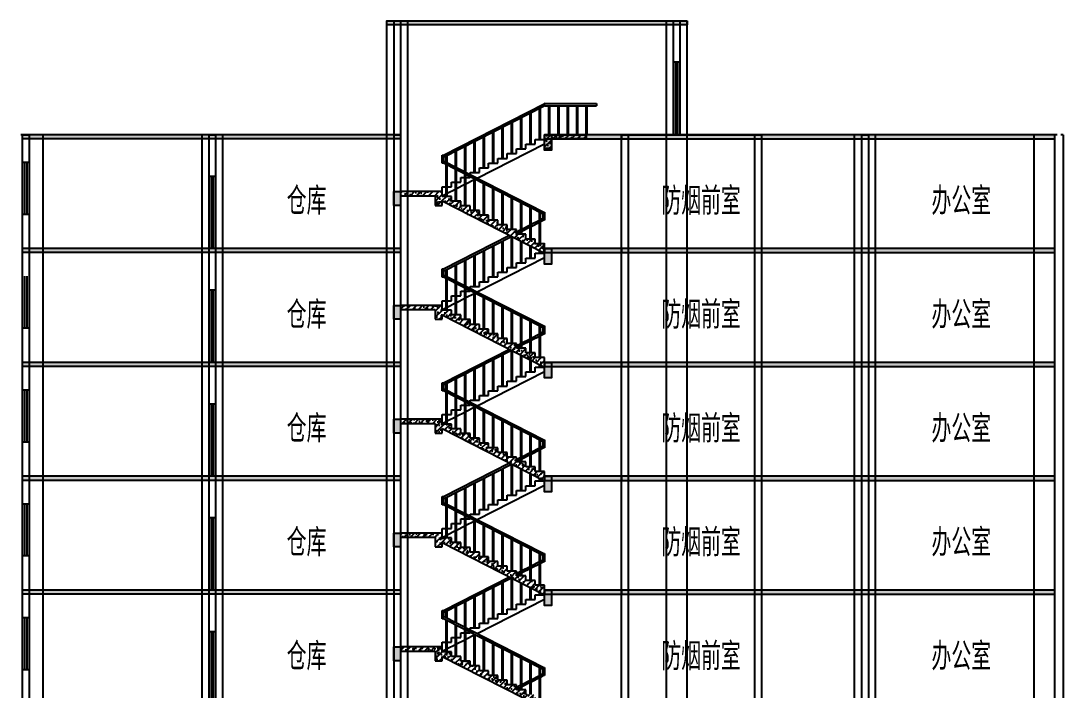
# Model space of a CAD drawing. Extents: x -129850 to 45458, y -6300 to 127246.
# Drawn here: x -29850 to 340, y 46898 to 66300 of the extents above; entities that cross this region are included whole.
import ezdxf

# ---------------------------------------------------------------- set-up
doc = ezdxf.new("R2010")
doc.units = 0
doc.header["$LTSCALE"] = 1000
doc.header["$MEASUREMENT"] = 0
for name, color, linetype in [('COLUMN', 170, 'Continuous'), ('E_CURTWALL', 51, 'Continuous'), ('E_LINE', 7, 'Continuous'), ('FLOOR-100', 173, 'Continuous'), ('PUB_HATCH', 42, 'Continuous'), ('S_E_STAIR', 4, 'Continuous'), ('S_STAIR', 70, 'Continuous'), ('S_WALL', 40, 'Continuous'), ('S_WINDOW', 4, 'Continuous'), ('Text', 7, 'Continuous'), ('TL-floor', 35, 'Continuous')]:
    doc.layers.add(name, color=color, linetype=linetype)
doc.styles.get("Standard").update_dxf_attribs({"font": 'gbenor.shx', "bigfont": 'gbcbig.shx'})
pattern_1 = [(45, (-41100.18, -3905.24), (-88.38835, 88.38835), []), (50, (-41100.18, -3905.24), (358.6301, -31.3761), [37.5, -412.5]), (355, (-41100.2, -3905.24), (-69.3757, 376.096), [30, -330]), (100.4514, (-41070.3, -3907.86), (289.2547, 344.7198), [31.8701, -350.571]), (46.1842, (-41100.2, -3805.24), (533.6205, -82.7595), [56.25, -618.75]), (96.6356, (-41055.7, -3812.14), (467.3314, 487.059), [47.805, -525.8565]), (351.1842, (-41100.2, -3805.24), (467.331, 487.0593), [45, -495]), (21, (-41050.18, -3830.24), (298.4535, -201.3094), [37.5, -412.5]), (326, (-41050.2, -3830.24), (121.6577, 362.575), [30, -330]), (71.4514, (-41025.3, -3847.02), (420.1113, 161.2652), [31.8701, -350.571]), (37.5, (-41100.18, -3905.24), (6.07993, 166.44693), [0, -326, 0, -335, 0, -331.25]), (7.5, (-41100.18, -3905.24), (131.53477, 197.20586), [0, -191, 0, -318.5, 0, -126.25]), (327.5, (-41211.68, -3905.24), (266.91122, -11.27744), [0, -125, 0, -390, 0, -517.5]), (317.5, (-41261.68, -3905.24), (291.5931, 50.0525), [0, -162.5, 0, -259, 0, -367.5])]

# ---------------------------------------------------------------- blocks, each defined once
blk = doc.blocks.new('$EWDLib$00001159')
for p, q in [((0, 0), (0, 1500)), ((84, 0), (84, 1500)), ((156, 0), (156, 1500)), ((240, 0), (240, 1500))]:
    blk.add_line(p, q)

msp = doc.modelspace()

# ---------------------------------------------------------------- hatches: boundary and pattern name
at = {"layer": 'FLOOR-100'}
h = msp.add_hatch(color=256, dxfattribs=at)
h.dxf.hatch_style = 1
h.paths.add_polyline_path([(-10550, 66180), (-10550, 66300), (-19250, 66300), (-19250, 66180)])
h = msp.add_hatch(color=256, dxfattribs=at)
h.dxf.hatch_style = 1
h.paths.add_polyline_path([(-18850, 63000), (-29800, 63000), (-29800, 62880), (-18850, 62880)])
h = msp.add_hatch(color=256, dxfattribs=at)
h.dxf.hatch_style = 1
h.paths.add_polyline_path([(-12450, 63000), (-14680, 63000), (-14680, 62880), (-12450, 62880)])
h = msp.add_hatch(color=256, dxfattribs=at)
h.dxf.hatch_style = 1
h.paths.add_polyline_path([(100, 62880), (100, 63000), (-12450, 63000), (-12450, 62880)])
h = msp.add_hatch(color=256, dxfattribs=at)
h.dxf.hatch_style = 1
h.paths.add_polyline_path([(-18850, 59700), (-29800, 59700), (-29800, 59580), (-18850, 59580)])
h = msp.add_hatch(color=256, dxfattribs=at)
h.dxf.hatch_style = 1
h.paths.add_polyline_path([(-12450, 59700), (-14680, 59700), (-14680, 59580), (-12450, 59580)])
h = msp.add_hatch(color=256, dxfattribs=at)
h.dxf.hatch_style = 1
h.paths.add_polyline_path([(100, 59580), (100, 59700), (-12450, 59700), (-12450, 59580)])
h = msp.add_hatch(color=256, dxfattribs=at)
h.dxf.hatch_style = 1
h.paths.add_polyline_path([(-18850, 56400), (-29800, 56400), (-29800, 56280), (-18850, 56280)])
h = msp.add_hatch(color=256, dxfattribs=at)
h.dxf.hatch_style = 1
h.paths.add_polyline_path([(-12450, 56400), (-14680, 56400), (-14680, 56280), (-12450, 56280)])
h = msp.add_hatch(color=256, dxfattribs=at)
h.dxf.hatch_style = 1
h.paths.add_polyline_path([(100, 56280), (100, 56400), (-12450, 56400), (-12450, 56280)])
h = msp.add_hatch(color=256, dxfattribs=at)
h.dxf.hatch_style = 1
h.paths.add_polyline_path([(-18850, 53100), (-29800, 53100), (-29800, 52980), (-18850, 52980)])
h = msp.add_hatch(color=256, dxfattribs=at)
h.dxf.hatch_style = 1
h.paths.add_polyline_path([(-12450, 53100), (-14680, 53100), (-14680, 52980), (-12450, 52980)])
h = msp.add_hatch(color=256, dxfattribs=at)
h.dxf.hatch_style = 1
h.paths.add_polyline_path([(100, 52980), (100, 53100), (-12450, 53100), (-12450, 52980)])
h = msp.add_hatch(color=256, dxfattribs=at)
h.dxf.hatch_style = 1
h.paths.add_polyline_path([(-18850, 49800), (-29800, 49800), (-29800, 49680), (-18850, 49680)])
h = msp.add_hatch(color=256, dxfattribs=at)
h.dxf.hatch_style = 1
h.paths.add_polyline_path([(-12450, 49800), (-14680, 49800), (-14680, 49680), (-12450, 49680)])
h = msp.add_hatch(color=256, dxfattribs=at)
h.dxf.hatch_style = 1
h.paths.add_polyline_path([(100, 49680), (100, 49800), (-12450, 49800), (-12450, 49680)])
at = {"layer": 'PUB_HATCH'}
h = msp.add_hatch(dxfattribs=at)
h.set_pattern_fill('钢筋混凝土', color=256, scale=50, style=0)
h.set_pattern_definition(pattern_1)
h.paths.add_polyline_path([(-14680, 63000), (-13480, 63000), (-13480, 62880), (-14480, 62880), (-14480, 62600), (-14680, 62600)])
h = msp.add_hatch(dxfattribs=at)
h.set_pattern_fill('钢筋混凝土', color=256, scale=50, style=0)
h.set_pattern_definition(pattern_1)
h.paths.add_polyline_path([(-17650, 61350), (-18850, 61350), (-18850, 61230), (-17850, 61230), (-17850, 60950), (-17650, 60950)])
h = msp.add_hatch(dxfattribs=at)
h.set_pattern_fill('钢筋混凝土', color=256, scale=50, style=0)
h.set_pattern_definition(pattern_1)
h.paths.add_polyline_path([(-14680, 59700), (-14680, 59838), (-14950, 59838), (-14950, 59975), (-15220, 59975), (-15220, 60112), (-15490, 60112), (-15490, 60250), (-15760, 60250), (-15760, 60388), (-16030, 60388), (-16030, 60525), (-16300, 60525), (-16300, 60662), (-16570, 60662), (-16570, 60800), (-16840, 60800), (-16840, 60938), (-17110, 60938), (-17110, 61075), (-17380, 61075), (-17380, 61212), (-17650, 61212), (-17650, 61230), (-17650, 61078), (-14680, 59565)])
h = msp.add_hatch(dxfattribs=at)
h.set_pattern_fill('钢筋混凝土', color=256, scale=50, style=0)
h.set_pattern_definition(pattern_1)
h.paths.add_polyline_path([(-17650, 58050), (-18850, 58050), (-18850, 57930), (-17850, 57930), (-17850, 57650), (-17650, 57650)])
h = msp.add_hatch(dxfattribs=at)
h.set_pattern_fill('钢筋混凝土', color=256, scale=50, style=0)
h.set_pattern_definition(pattern_1)
h.paths.add_polyline_path([(-14680, 56400), (-14680, 56538), (-14950, 56538), (-14950, 56675), (-15220, 56675), (-15220, 56812), (-15490, 56812), (-15490, 56950), (-15760, 56950), (-15760, 57088), (-16030, 57088), (-16030, 57225), (-16300, 57225), (-16300, 57362), (-16570, 57362), (-16570, 57500), (-16840, 57500), (-16840, 57638), (-17110, 57638), (-17110, 57775), (-17380, 57775), (-17380, 57912), (-17650, 57912), (-17650, 57930), (-17650, 57778), (-14680, 56265)])
h = msp.add_hatch(dxfattribs=at)
h.set_pattern_fill('钢筋混凝土', color=256, scale=50, style=0)
h.set_pattern_definition(pattern_1)
h.paths.add_polyline_path([(-17650, 54750), (-18850, 54750), (-18850, 54630), (-17850, 54630), (-17850, 54350), (-17650, 54350)])
h = msp.add_hatch(dxfattribs=at)
h.set_pattern_fill('钢筋混凝土', color=256, scale=50, style=0)
h.set_pattern_definition(pattern_1)
h.paths.add_polyline_path([(-14680, 53100), (-14680, 53238), (-14950, 53238), (-14950, 53375), (-15220, 53375), (-15220, 53512), (-15490, 53512), (-15490, 53650), (-15760, 53650), (-15760, 53788), (-16030, 53788), (-16030, 53925), (-16300, 53925), (-16300, 54062), (-16570, 54062), (-16570, 54200), (-16840, 54200), (-16840, 54338), (-17110, 54338), (-17110, 54475), (-17380, 54475), (-17380, 54612), (-17650, 54612), (-17650, 54630), (-17650, 54478), (-14680, 52965)])
h = msp.add_hatch(dxfattribs=at)
h.set_pattern_fill('钢筋混凝土', color=256, scale=50, style=0)
h.set_pattern_definition(pattern_1)
h.paths.add_polyline_path([(-17650, 51450), (-18850, 51450), (-18850, 51330), (-17850, 51330), (-17850, 51050), (-17650, 51050)])
h = msp.add_hatch(dxfattribs=at)
h.set_pattern_fill('钢筋混凝土', color=256, scale=50, style=0)
h.set_pattern_definition(pattern_1)
h.paths.add_polyline_path([(-14680, 49800), (-14680, 49938), (-14950, 49938), (-14950, 50075), (-15220, 50075), (-15220, 50212), (-15490, 50212), (-15490, 50350), (-15760, 50350), (-15760, 50488), (-16030, 50488), (-16030, 50625), (-16300, 50625), (-16300, 50762), (-16570, 50762), (-16570, 50900), (-16840, 50900), (-16840, 51038), (-17110, 51038), (-17110, 51175), (-17380, 51175), (-17380, 51312), (-17650, 51312), (-17650, 51330), (-17650, 51178), (-14680, 49665)])
h = msp.add_hatch(dxfattribs=at)
h.set_pattern_fill('钢筋混凝土', color=256, scale=50, style=0)
h.set_pattern_definition(pattern_1)
h.paths.add_polyline_path([(-17650, 48150), (-18850, 48150), (-18850, 48030), (-17850, 48030), (-17850, 47750), (-17650, 47750)])
h = msp.add_hatch(dxfattribs=at)
h.set_pattern_fill('钢筋混凝土', color=256, scale=50, style=0)
h.set_pattern_definition(pattern_1)
h.paths.add_polyline_path([(-14680, 46500), (-14680, 46638), (-14950, 46638), (-14950, 46775), (-15220, 46775), (-15220, 46912), (-15490, 46912), (-15490, 47050), (-15760, 47050), (-15760, 47188), (-16030, 47188), (-16030, 47325), (-16300, 47325), (-16300, 47462), (-16570, 47462), (-16570, 47600), (-16840, 47600), (-16840, 47738), (-17110, 47738), (-17110, 47875), (-17380, 47875), (-17380, 48012), (-17650, 48012), (-17650, 48030), (-17650, 47878), (-14680, 46365)])
at = {"layer": 'TL-floor'}
h = msp.add_hatch(color=256, dxfattribs=at)
h.dxf.hatch_style = 1
h.paths.add_polyline_path([(-14680, 62550), (-14480, 62550), (-14480, 63000), (-14680, 63000)])
h = msp.add_hatch(color=256, dxfattribs=at)
h.dxf.hatch_style = 1
h.paths.add_polyline_path([(-18850, 61350), (-19050, 61350), (-19050, 60950), (-18850, 60950)])
h = msp.add_hatch(color=256, dxfattribs=at)
h.dxf.hatch_style = 1
h.paths.add_polyline_path([(-14680, 59250), (-14480, 59250), (-14480, 59700), (-14680, 59700)])
h = msp.add_hatch(color=256, dxfattribs=at)
h.dxf.hatch_style = 1
h.paths.add_polyline_path([(-18850, 58050), (-19050, 58050), (-19050, 57650), (-18850, 57650)])
h = msp.add_hatch(color=256, dxfattribs=at)
h.dxf.hatch_style = 1
h.paths.add_polyline_path([(-14680, 55950), (-14480, 55950), (-14480, 56400), (-14680, 56400)])
h = msp.add_hatch(color=256, dxfattribs=at)
h.dxf.hatch_style = 1
h.paths.add_polyline_path([(-18850, 54750), (-19050, 54750), (-19050, 54350), (-18850, 54350)])
h = msp.add_hatch(color=256, dxfattribs=at)
h.dxf.hatch_style = 1
h.paths.add_polyline_path([(-14680, 52650), (-14480, 52650), (-14480, 53100), (-14680, 53100)])
h = msp.add_hatch(color=256, dxfattribs=at)
h.dxf.hatch_style = 1
h.paths.add_polyline_path([(-18850, 51450), (-19050, 51450), (-19050, 51050), (-18850, 51050)])
h = msp.add_hatch(color=256, dxfattribs=at)
h.dxf.hatch_style = 1
h.paths.add_polyline_path([(-14680, 49350), (-14480, 49350), (-14480, 49800), (-14680, 49800)])
h = msp.add_hatch(color=256, dxfattribs=at)
h.dxf.hatch_style = 1
h.paths.add_polyline_path([(-18850, 48150), (-19050, 48150), (-19050, 47750), (-18850, 47750)])

# ---------------------------------------------------------------- linework, layer by layer
at = {"layer": 'COLUMN'}
for p, q in [((-19250, -4500), (-19250, 66300)), ((-18650, 66300), (-18650, -4500)), ((-11150, -4500), (-11150, 66300)), ((-10550, -4500), (-10550, 66300)), ((-29200, -4500), (-29200, 63000)), ((-24600, -4500), (-24600, 63000)), ((-24000, -4500), (-24000, 63000)), ((-5700, -4500), (-5700, 63000)), ((-5100, -4500), (-5100, 63000)), ((-500, 13500), (-500, 63000))]:
    msp.add_line(p, q, dxfattribs=at)
at = {"layer": 'E_CURTWALL'}
for p, q in [((-29800, 63000), (-29850, 63000)), ((100, 13500), (100, 63000)), ((170, 63000), (100, 63000)), ((340, 63000), (270, 63000)), ((340, 63000), (340, 13500))]:
    msp.add_line(p, q, dxfattribs=at)
at = {"layer": 'E_LINE'}
for p, q in [((-12250, 61800), (-12250, 63000)), ((-12250, 63000), (-8600, 63000)), ((-8600, 63000), (-8600, 61800)), ((-8400, 63000), (-8400, 61800)), ((0, 63000), (-5300, 63000)), ((-12250, 58500), (-12250, 59700)), ((-8600, 59700), (-8600, 58500)), ((-8400, 59700), (-8400, 58500)), ((-12250, 55200), (-12250, 56400)), ((-8600, 56400), (-8600, 55200)), ((-8400, 56400), (-8400, 55200)), ((-12250, 51900), (-12250, 53100)), ((-8600, 53100), (-8600, 51900)), ((-8400, 53100), (-8400, 51900))]:
    msp.add_line(p, q, dxfattribs=at)
at = {"layer": 'FLOOR-100'}
for p, q in [((-18850, 63000), (-29800, 63000)), ((-18850, 62880), (-29800, 62880)), ((-18850, 59700), (-29800, 59700)), ((-18850, 59580), (-29800, 59580)), ((-18850, 56400), (-29800, 56400)), ((-18850, 56280), (-29800, 56280)), ((-18850, 53100), (-29800, 53100)), ((-18850, 52980), (-29800, 52980)), ((-18850, 49800), (-29800, 49800)), ((-18850, 49680), (-29800, 49680))]:
    msp.add_line(p, q, dxfattribs=at)
for points in [[(-10550, 66300), (-10550, 66180), (-19250, 66180), (-19250, 66300)], [(-14680, 63000), (-14680, 62880), (-12450, 62880), (-12450, 63000)], [(-12450, 63000), (-12450, 62880), (100, 62880), (100, 63000)], [(-14680, 59700), (-14680, 59580), (-12450, 59580), (-12450, 59700)], [(-12450, 59700), (-12450, 59580), (100, 59580), (100, 59700)], [(-14680, 56400), (-14680, 56280), (-12450, 56280), (-12450, 56400)], [(-12450, 56400), (-12450, 56280), (100, 56280), (100, 56400)], [(-14680, 53100), (-14680, 52980), (-12450, 52980), (-12450, 53100)], [(-12450, 53100), (-12450, 52980), (100, 52980), (100, 53100)], [(-14680, 49800), (-14680, 49680), (-12450, 49680), (-12450, 49800)], [(-12450, 49800), (-12450, 49680), (100, 49680), (100, 49800)]]:
    msp.add_lwpolyline(points, close=True, dxfattribs=at)
at = {"layer": 'S_E_STAIR'}
for p, q in [((-17610, 62408), (-14691, 63895)), ((-17610, 62348), (-14691, 63835)), ((-14830, 62862), (-14830, 63764)), ((-14800, 62862), (-14800, 63779)), ((-14668, 63900), (-13180, 63900)), ((-14668, 63840), (-13180, 63840)), ((-14560, 63000), (-14560, 63840)), ((-14530, 63000), (-14530, 63840)), ((-14290, 63000), (-14290, 63840)), ((-14260, 63000), (-14260, 63840)), ((-14020, 63000), (-14020, 63840)), ((-13990, 63000), (-13990, 63840)), ((-13750, 63000), (-13750, 63840)), ((-13720, 63000), (-13720, 63840)), ((-13480, 63000), (-13480, 63840)), ((-13450, 63000), (-13450, 63840)), ((-13180, 63900), (-13180, 63840)), ((-15370, 62588), (-15370, 63489)), ((-15340, 62588), (-15340, 63504)), ((-15100, 62725), (-15100, 63626)), ((-15070, 62725), (-15070, 63641)), ((-15910, 62312), (-15910, 63214)), ((-15880, 62312), (-15880, 63229)), ((-15640, 62450), (-15640, 63351)), ((-15610, 62450), (-15610, 63366)), ((-16720, 61900), (-16720, 62801)), ((-16690, 61900), (-16690, 62816)), ((-16450, 62038), (-16450, 62939)), ((-16420, 62038), (-16420, 62954)), ((-16180, 62175), (-16180, 63076)), ((-16150, 62175), (-16150, 63091)), ((-14950, 62725), (-14950, 62862)), ((-14950, 62862), (-14680, 62862)), ((-14680, 62862), (-14680, 63000)), ((-17260, 62051), (-17260, 62526)), ((-17230, 62036), (-17230, 62541)), ((-16990, 61914), (-16990, 62664)), ((-16960, 61899), (-16960, 62679)), ((-14680, 62728), (-16634, 61733)), ((-15490, 62450), (-15490, 62588)), ((-15490, 62588), (-15220, 62588)), ((-15220, 62588), (-15220, 62725)), ((-15220, 62725), (-14950, 62725)), ((-17650, 62230), (-17650, 62408)), ((-17650, 62408), (-17610, 62408)), ((-17650, 62170), (-17650, 62230)), ((-17650, 62230), (-17610, 62230)), ((-17610, 62230), (-17650, 62230)), ((-17610, 62408), (-17610, 62230)), ((-14720, 60758), (-17610, 62230)), ((-17530, 62189), (-17530, 62389)), ((-17500, 62174), (-17500, 62404)), ((-16030, 62175), (-16030, 62312)), ((-16030, 62312), (-15760, 62312)), ((-15760, 62312), (-15760, 62450)), ((-15760, 62450), (-15490, 62450)), ((-17610, 62170), (-17650, 62170)), ((-14720, 60698), (-17610, 62170)), ((-17530, 61212), (-17530, 62129)), ((-17500, 61212), (-17500, 62114)), ((-17260, 61075), (-17260, 61991)), ((-17230, 61075), (-17230, 61976)), ((-16840, 61838), (-16840, 61900)), ((-16840, 61900), (-16570, 61900)), ((-16570, 61900), (-16570, 62038)), ((-16570, 62038), (-16300, 62038)), ((-16300, 62038), (-16300, 62175)), ((-16300, 62175), (-16030, 62175)), ((-17380, 61488), (-17380, 61625)), ((-17380, 61625), (-17260, 61625)), ((-17230, 61625), (-17110, 61625)), ((-17110, 61762), (-16990, 61762)), ((-17110, 61625), (-17110, 61762)), ((-16990, 60938), (-16990, 61854)), ((-16960, 60938), (-16960, 61839)), ((-16960, 61762), (-16840, 61762)), ((-16720, 61689), (-16960, 61567)), ((-16840, 61762), (-16840, 61778)), ((-16720, 60800), (-16720, 61716)), ((-16690, 60800), (-16690, 61701)), ((-17650, 61350), (-17650, 61488)), ((-17650, 61488), (-17530, 61488)), ((-17500, 61488), (-17380, 61488)), ((-17260, 61414), (-17500, 61292)), ((-16990, 61551), (-17230, 61429)), ((-16450, 60662), (-16450, 61579)), ((-16420, 60662), (-16420, 61564)), ((-16180, 60525), (-16180, 61441)), ((-16150, 60525), (-16150, 61426)), ((-15910, 60388), (-15910, 61304)), ((-15880, 60388), (-15880, 61289)), ((-17530, 61276), (-17650, 61215)), ((-15640, 60250), (-15640, 61166)), ((-15610, 60250), (-15610, 61151)), ((-15370, 60112), (-15370, 61029)), ((-15340, 60112), (-15340, 61014)), ((-15100, 59975), (-15100, 60891)), ((-15070, 59975), (-15070, 60876)), ((-14830, 59838), (-14830, 60754)), ((-14800, 59838), (-14800, 60739)), ((-14720, 60758), (-14680, 60758)), ((-14680, 60698), (-14720, 60698)), ((-14720, 60698), (-14680, 60698)), ((-14720, 60520), (-14720, 60698)), ((-14680, 60758), (-14680, 60698)), ((-14680, 60698), (-14680, 60520)), ((-15340, 60264), (-15100, 60386)), ((-15070, 60401), (-14830, 60524)), ((-15070, 60341), (-14830, 60464)), ((-14800, 60539), (-14720, 60580)), ((-14800, 60479), (-14720, 60520)), ((-14680, 60520), (-14720, 60520)), ((-17610, 59108), (-15696, 60083)), ((-15490, 60187), (-15370, 60249)), ((-15490, 60127), (-15370, 60189)), ((-15340, 60204), (-15100, 60326)), ((-17610, 59048), (-15637, 60053)), ((-16150, 58875), (-16150, 59791)), ((-15910, 59012), (-15910, 59914)), ((-15880, 59012), (-15880, 59929)), ((-15640, 59150), (-15640, 60051)), ((-15610, 59150), (-15610, 60039)), ((-15370, 59288), (-15370, 59917)), ((-15340, 59288), (-15340, 59901)), ((-15100, 59425), (-15100, 59779)), ((-16720, 58600), (-16720, 59501)), ((-16690, 58600), (-16690, 59516)), ((-16450, 58738), (-16450, 59639)), ((-16420, 58738), (-16420, 59654)), ((-16180, 58875), (-16180, 59776)), ((-15070, 59425), (-15070, 59764)), ((-14950, 59425), (-14950, 59562)), ((-14950, 59562), (-14680, 59562)), ((-14830, 59562), (-14830, 59642)), ((-14800, 59562), (-14800, 59626)), ((-17260, 58751), (-17260, 59226)), ((-17230, 58736), (-17230, 59241)), ((-16990, 58614), (-16990, 59364)), ((-16960, 58599), (-16960, 59379)), ((-14680, 59428), (-16634, 58433)), ((-15490, 59150), (-15490, 59288)), ((-15490, 59288), (-15220, 59288)), ((-15220, 59288), (-15220, 59425)), ((-15220, 59425), (-14950, 59425)), ((-17650, 58930), (-17650, 59108)), ((-17650, 59108), (-17610, 59108)), ((-17650, 58870), (-17650, 58930)), ((-17650, 58930), (-17610, 58930)), ((-17610, 58930), (-17650, 58930)), ((-17610, 59108), (-17610, 58930)), ((-14720, 57458), (-17610, 58930)), ((-17530, 58889), (-17530, 59089)), ((-17500, 58874), (-17500, 59104)), ((-16300, 58738), (-16300, 58875)), ((-16300, 58875), (-16030, 58875)), ((-16030, 58875), (-16030, 59012)), ((-16030, 59012), (-15760, 59012)), ((-15760, 59012), (-15760, 59150)), ((-15760, 59150), (-15490, 59150)), ((-17610, 58870), (-17650, 58870)), ((-14720, 57398), (-17610, 58870)), ((-17530, 57912), (-17530, 58829)), ((-17500, 57912), (-17500, 58814)), ((-17260, 57775), (-17260, 58691)), ((-17230, 57775), (-17230, 58676)), ((-16840, 58538), (-16840, 58600)), ((-16840, 58600), (-16570, 58600)), ((-16570, 58600), (-16570, 58738)), ((-16570, 58738), (-16300, 58738)), ((-17380, 58187), (-17380, 58325)), ((-17380, 58325), (-17260, 58325)), ((-17230, 58325), (-17110, 58325)), ((-17110, 58462), (-16990, 58462)), ((-17110, 58325), (-17110, 58462)), ((-16990, 57638), (-16990, 58554)), ((-16960, 57638), (-16960, 58539)), ((-16960, 58462), (-16840, 58462)), ((-16720, 58389), (-16960, 58267)), ((-16840, 58462), (-16840, 58478)), ((-16720, 57500), (-16720, 58416)), ((-16690, 57500), (-16690, 58401)), ((-16450, 57362), (-16450, 58279)), ((-17650, 58050), (-17650, 58187)), ((-17650, 58187), (-17530, 58187)), ((-17530, 57976), (-17650, 57915)), ((-17500, 58187), (-17380, 58187)), ((-17260, 58114), (-17500, 57992)), ((-16990, 58251), (-17230, 58129)), ((-16420, 57362), (-16420, 58264)), ((-16180, 57225), (-16180, 58141)), ((-16150, 57225), (-16150, 58126)), ((-15910, 57088), (-15910, 58004)), ((-15880, 57088), (-15880, 57989)), ((-15640, 56950), (-15640, 57866)), ((-15610, 56950), (-15610, 57851)), ((-15370, 56812), (-15370, 57729)), ((-15340, 56812), (-15340, 57714)), ((-15100, 56675), (-15100, 57591)), ((-15070, 56675), (-15070, 57576)), ((-14830, 56538), (-14830, 57454)), ((-14800, 56538), (-14800, 57439)), ((-14720, 57458), (-14680, 57458)), ((-14680, 57398), (-14720, 57398)), ((-14720, 57398), (-14680, 57398)), ((-14720, 57220), (-14720, 57398)), ((-14680, 57458), (-14680, 57398)), ((-14680, 57398), (-14680, 57220)), ((-15340, 56964), (-15100, 57086)), ((-15070, 57101), (-14830, 57224)), ((-15070, 57041), (-14830, 57164)), ((-14800, 57239), (-14720, 57280)), ((-14800, 57179), (-14720, 57220)), ((-14680, 57220), (-14720, 57220)), ((-17610, 55808), (-15696, 56783)), ((-15490, 56888), (-15370, 56949)), ((-15490, 56828), (-15370, 56889)), ((-15340, 56904), (-15100, 57026)), ((-17610, 55748), (-15637, 56753)), ((-16180, 55575), (-16180, 56476)), ((-16150, 55575), (-16150, 56491)), ((-15910, 55712), (-15910, 56614)), ((-15880, 55712), (-15880, 56629)), ((-15640, 55850), (-15640, 56751)), ((-15610, 55850), (-15610, 56739)), ((-15370, 55988), (-15370, 56617)), ((-15340, 55988), (-15340, 56601)), ((-15100, 56125), (-15100, 56479)), ((-15070, 56125), (-15070, 56464)), ((-16720, 55300), (-16720, 56201)), ((-16690, 55300), (-16690, 56216)), ((-16450, 55438), (-16450, 56339)), ((-16420, 55438), (-16420, 56354)), ((-14950, 56125), (-14950, 56262)), ((-14950, 56262), (-14680, 56262)), ((-14830, 56262), (-14830, 56342)), ((-14800, 56262), (-14800, 56326)), ((-17260, 55451), (-17260, 55926)), ((-17230, 55436), (-17230, 55941)), ((-16990, 55314), (-16990, 56064)), ((-16960, 55299), (-16960, 56079)), ((-14680, 56128), (-16634, 55133)), ((-15490, 55850), (-15490, 55988)), ((-15490, 55988), (-15220, 55988)), ((-15220, 55988), (-15220, 56125)), ((-15220, 56125), (-14950, 56125)), ((-17650, 55630), (-17650, 55808)), ((-17650, 55808), (-17610, 55808)), ((-17650, 55570), (-17650, 55630)), ((-17650, 55630), (-17610, 55630)), ((-17610, 55630), (-17650, 55630)), ((-17610, 55570), (-17650, 55570)), ((-17610, 55808), (-17610, 55630)), ((-14720, 54158), (-17610, 55630)), ((-14720, 54098), (-17610, 55570)), ((-17530, 55589), (-17530, 55789)), ((-17500, 55574), (-17500, 55804)), ((-16300, 55438), (-16300, 55575)), ((-16300, 55575), (-16030, 55575)), ((-16030, 55575), (-16030, 55712)), ((-16030, 55712), (-15760, 55712)), ((-15760, 55712), (-15760, 55850)), ((-15760, 55850), (-15490, 55850)), ((-17530, 54612), (-17530, 55529)), ((-17500, 54612), (-17500, 55514)), ((-17260, 54475), (-17260, 55391)), ((-17230, 54475), (-17230, 55376)), ((-16990, 54338), (-16990, 55254)), ((-16840, 55238), (-16840, 55300)), ((-16840, 55300), (-16570, 55300)), ((-16570, 55300), (-16570, 55438)), ((-16570, 55438), (-16300, 55438)), ((-17380, 54888), (-17380, 55025)), ((-17380, 55025), (-17260, 55025)), ((-17230, 55025), (-17110, 55025)), ((-16990, 54951), (-17230, 54829)), ((-17110, 55162), (-16990, 55162)), ((-17110, 55025), (-17110, 55162)), ((-16960, 54338), (-16960, 55239)), ((-16960, 55162), (-16840, 55162)), ((-16720, 55089), (-16960, 54967)), ((-16840, 55162), (-16840, 55178)), ((-16720, 54200), (-16720, 55116)), ((-16690, 54200), (-16690, 55101)), ((-16450, 54062), (-16450, 54979)), ((-16420, 54062), (-16420, 54964)), ((-17650, 54750), (-17650, 54888)), ((-17650, 54888), (-17530, 54888)), ((-17530, 54676), (-17650, 54615)), ((-17500, 54888), (-17380, 54888)), ((-17260, 54814), (-17500, 54692)), ((-16180, 53925), (-16180, 54841)), ((-16150, 53925), (-16150, 54826)), ((-15910, 53788), (-15910, 54704)), ((-15880, 53788), (-15880, 54689)), ((-15640, 53650), (-15640, 54566)), ((-15610, 53650), (-15610, 54551)), ((-15370, 53512), (-15370, 54429)), ((-15340, 53512), (-15340, 54414)), ((-15100, 53375), (-15100, 54291)), ((-15070, 53375), (-15070, 54276)), ((-14830, 53238), (-14830, 54154)), ((-14800, 53238), (-14800, 54139)), ((-14720, 54158), (-14680, 54158)), ((-14680, 54098), (-14720, 54098)), ((-14720, 54098), (-14680, 54098)), ((-14720, 53920), (-14720, 54098)), ((-14680, 54158), (-14680, 54098)), ((-14680, 54098), (-14680, 53920)), ((-15340, 53664), (-15100, 53786)), ((-15070, 53801), (-14830, 53924)), ((-15070, 53741), (-14830, 53864)), ((-14800, 53939), (-14720, 53980)), ((-14800, 53879), (-14720, 53920)), ((-14680, 53920), (-14720, 53920)), ((-17610, 52508), (-15696, 53483)), ((-17610, 52448), (-15637, 53453)), ((-15640, 52550), (-15640, 53451)), ((-15610, 52550), (-15610, 53439)), ((-15490, 53587), (-15370, 53649)), ((-15490, 53527), (-15370, 53589)), ((-15340, 53604), (-15100, 53726)), ((-16180, 52275), (-16180, 53176)), ((-16150, 52275), (-16150, 53191)), ((-15910, 52412), (-15910, 53314)), ((-15880, 52412), (-15880, 53329)), ((-15370, 52688), (-15370, 53317)), ((-15340, 52688), (-15340, 53301)), ((-15100, 52825), (-15100, 53179)), ((-15070, 52825), (-15070, 53164)), ((-16720, 52000), (-16720, 52901)), ((-16690, 52000), (-16690, 52916)), ((-16450, 52138), (-16450, 53039)), ((-16420, 52138), (-16420, 53054)), ((-14950, 52825), (-14950, 52962)), ((-14950, 52962), (-14680, 52962)), ((-14830, 52962), (-14830, 53042)), ((-14800, 52962), (-14800, 53026)), ((-17260, 52151), (-17260, 52626)), ((-17230, 52136), (-17230, 52641)), ((-16990, 52014), (-16990, 52764)), ((-16960, 51999), (-16960, 52779)), ((-14680, 52828), (-16634, 51833)), ((-15760, 52412), (-15760, 52550)), ((-15760, 52550), (-15490, 52550)), ((-15490, 52550), (-15490, 52688)), ((-15490, 52688), (-15220, 52688)), ((-15220, 52688), (-15220, 52825)), ((-15220, 52825), (-14950, 52825)), ((-17650, 52330), (-17650, 52508)), ((-17650, 52508), (-17610, 52508)), ((-17650, 52270), (-17650, 52330)), ((-17650, 52330), (-17610, 52330)), ((-17610, 52330), (-17650, 52330)), ((-17610, 52270), (-17650, 52270)), ((-17610, 52508), (-17610, 52330)), ((-14720, 50858), (-17610, 52330)), ((-14720, 50798), (-17610, 52270)), ((-17530, 52289), (-17530, 52489)), ((-17530, 51312), (-17530, 52229)), ((-17500, 52274), (-17500, 52504)), ((-16300, 52138), (-16300, 52275)), ((-16300, 52275), (-16030, 52275)), ((-16030, 52275), (-16030, 52412)), ((-16030, 52412), (-15760, 52412)), ((-17500, 51312), (-17500, 52214)), ((-17260, 51175), (-17260, 52091)), ((-17230, 51175), (-17230, 52076)), ((-16990, 51038), (-16990, 51954)), ((-16960, 51038), (-16960, 51939)), ((-16840, 51938), (-16840, 52000)), ((-16840, 52000), (-16570, 52000)), ((-16570, 52000), (-16570, 52138)), ((-16570, 52138), (-16300, 52138)), ((-17380, 51587), (-17380, 51725)), ((-17380, 51725), (-17260, 51725)), ((-17230, 51725), (-17110, 51725)), ((-16990, 51651), (-17230, 51529)), ((-17110, 51862), (-16990, 51862)), ((-17110, 51725), (-17110, 51862)), ((-16960, 51862), (-16840, 51862)), ((-16720, 51789), (-16960, 51667)), ((-16840, 51862), (-16840, 51878)), ((-16720, 50900), (-16720, 51816)), ((-16690, 50900), (-16690, 51801)), ((-16450, 50762), (-16450, 51679)), ((-16420, 50762), (-16420, 51664)), ((-17650, 51450), (-17650, 51587)), ((-17650, 51587), (-17530, 51587)), ((-17530, 51376), (-17650, 51315)), ((-17500, 51587), (-17380, 51587)), ((-17260, 51514), (-17500, 51392)), ((-16180, 50625), (-16180, 51541)), ((-16150, 50625), (-16150, 51526)), ((-15910, 50488), (-15910, 51404)), ((-15880, 50488), (-15880, 51389)), ((-15640, 50350), (-15640, 51266)), ((-15610, 50350), (-15610, 51251)), ((-15370, 50212), (-15370, 51129)), ((-15340, 50212), (-15340, 51114)), ((-15100, 50075), (-15100, 50991)), ((-15070, 50075), (-15070, 50976)), ((-14830, 49938), (-14830, 50854)), ((-14800, 49938), (-14800, 50839)), ((-14720, 50858), (-14680, 50858)), ((-14680, 50798), (-14720, 50798)), ((-14720, 50798), (-14680, 50798)), ((-14720, 50620), (-14720, 50798)), ((-14680, 50858), (-14680, 50798)), ((-14680, 50798), (-14680, 50620)), ((-15340, 50364), (-15100, 50486)), ((-15340, 50304), (-15100, 50426)), ((-15070, 50501), (-14830, 50624)), ((-15070, 50441), (-14830, 50564)), ((-14800, 50639), (-14720, 50680)), ((-14800, 50579), (-14720, 50620)), ((-14680, 50620), (-14720, 50620)), ((-17610, 49208), (-15696, 50183)), ((-17610, 49148), (-15637, 50153)), ((-15640, 49250), (-15640, 50151)), ((-15610, 49250), (-15610, 50139)), ((-15490, 50288), (-15370, 50349)), ((-15490, 50228), (-15370, 50289)), ((-16180, 48975), (-16180, 49876)), ((-16150, 48975), (-16150, 49891)), ((-15910, 49112), (-15910, 50014)), ((-15880, 49112), (-15880, 50029)), ((-15370, 49388), (-15370, 50017)), ((-15340, 49388), (-15340, 50001)), ((-15100, 49525), (-15100, 49879)), ((-15070, 49525), (-15070, 49864)), ((-16720, 48700), (-16720, 49601)), ((-16690, 48700), (-16690, 49616)), ((-14680, 49528), (-16634, 48533)), ((-16450, 48838), (-16450, 49739)), ((-16420, 48838), (-16420, 49754)), ((-15220, 49388), (-15220, 49525)), ((-15220, 49525), (-14950, 49525)), ((-14950, 49525), (-14950, 49662)), ((-14950, 49662), (-14680, 49662)), ((-14830, 49662), (-14830, 49742)), ((-14800, 49662), (-14800, 49726)), ((-17260, 48851), (-17260, 49326)), ((-17230, 48836), (-17230, 49341)), ((-16990, 48714), (-16990, 49464)), ((-16960, 48699), (-16960, 49479)), ((-15760, 49112), (-15760, 49250)), ((-15760, 49250), (-15490, 49250)), ((-15490, 49250), (-15490, 49388)), ((-15490, 49388), (-15220, 49388)), ((-17650, 49030), (-17650, 49208)), ((-17650, 49208), (-17610, 49208)), ((-17650, 48970), (-17650, 49030)), ((-17650, 49030), (-17610, 49030)), ((-17610, 49030), (-17650, 49030)), ((-17610, 48970), (-17650, 48970)), ((-17610, 49208), (-17610, 49030)), ((-14720, 47558), (-17610, 49030)), ((-14720, 47498), (-17610, 48970)), ((-17530, 48989), (-17530, 49189)), ((-17530, 48012), (-17530, 48929)), ((-17500, 48974), (-17500, 49204)), ((-17500, 48012), (-17500, 48914)), ((-16300, 48838), (-16300, 48975)), ((-16300, 48975), (-16030, 48975)), ((-16030, 48975), (-16030, 49112)), ((-16030, 49112), (-15760, 49112)), ((-17260, 47875), (-17260, 48791)), ((-17230, 47875), (-17230, 48776)), ((-16990, 47738), (-16990, 48654)), ((-16960, 47738), (-16960, 48639)), ((-16840, 48638), (-16840, 48700)), ((-16840, 48700), (-16570, 48700)), ((-16570, 48700), (-16570, 48838)), ((-16570, 48838), (-16300, 48838)), ((-17380, 48288), (-17380, 48425)), ((-17380, 48425), (-17260, 48425)), ((-17230, 48425), (-17110, 48425)), ((-16990, 48351), (-17230, 48229)), ((-17110, 48562), (-16990, 48562)), ((-17110, 48425), (-17110, 48562)), ((-16960, 48562), (-16840, 48562)), ((-16720, 48489), (-16960, 48367)), ((-16840, 48562), (-16840, 48578)), ((-16720, 47600), (-16720, 48516)), ((-16690, 47600), (-16690, 48501)), ((-16450, 47462), (-16450, 48379)), ((-16420, 47462), (-16420, 48364)), ((-17650, 48150), (-17650, 48288)), ((-17650, 48288), (-17530, 48288)), ((-17530, 48076), (-17650, 48015)), ((-17500, 48288), (-17380, 48288)), ((-17260, 48214), (-17500, 48092)), ((-16180, 47325), (-16180, 48241)), ((-16150, 47325), (-16150, 48226)), ((-15910, 47188), (-15910, 48104)), ((-15880, 47188), (-15880, 48089)), ((-15640, 47050), (-15640, 47966)), ((-15610, 47050), (-15610, 47951)), ((-15370, 46912), (-15370, 47829)), ((-15340, 46912), (-15340, 47814)), ((-15100, 46775), (-15100, 47691)), ((-15070, 46775), (-15070, 47676)), ((-14830, 46638), (-14830, 47554)), ((-14800, 46638), (-14800, 47539)), ((-14720, 47558), (-14680, 47558)), ((-14680, 47498), (-14720, 47498)), ((-14720, 47498), (-14680, 47498)), ((-14720, 47320), (-14720, 47498)), ((-14680, 47558), (-14680, 47498)), ((-14680, 47498), (-14680, 47320)), ((-15340, 47064), (-15100, 47186)), ((-15340, 47004), (-15100, 47126)), ((-15070, 47201), (-14830, 47324)), ((-15070, 47141), (-14830, 47264)), ((-14800, 47339), (-14720, 47380)), ((-14800, 47279), (-14720, 47320)), ((-14680, 47320), (-14720, 47320)), ((-15490, 46987), (-15370, 47049)), ((-15490, 46927), (-15370, 46989))]:
    msp.add_line(p, q, dxfattribs=at)
for centre in [(-14668, 63850), (-14668, 63790)]:
    msp.add_arc(centre, 50, 90, 116.9879, dxfattribs=at)
at = {"layer": 'S_STAIR'}
for p, q in [((-14680, 63000), (-13480, 63000)), ((-14680, 62600), (-14680, 63000)), ((-13480, 62880), (-14480, 62880)), ((-14480, 62880), (-14480, 62600)), ((-13480, 63000), (-13480, 62880)), ((-14480, 62600), (-14680, 62600)), ((-18850, 61350), (-18850, 61230)), ((-17650, 61350), (-18850, 61350)), ((-18850, 61350), (-18850, 61230)), ((-17650, 61212), (-17650, 61350)), ((-18850, 61230), (-17850, 61230)), ((-17850, 61230), (-17850, 60950)), ((-17380, 61212), (-17650, 61212)), ((-17650, 61078), (-14680, 59565)), ((-17650, 60950), (-17650, 61078)), ((-17380, 61075), (-17380, 61212)), ((-17110, 61075), (-17380, 61075)), ((-17110, 60938), (-17110, 61075)), ((-17850, 60950), (-17650, 60950)), ((-16840, 60938), (-17110, 60938)), ((-16840, 60800), (-16840, 60938)), ((-16570, 60800), (-16840, 60800)), ((-16570, 60662), (-16570, 60800)), ((-16300, 60662), (-16570, 60662)), ((-16300, 60525), (-16300, 60662)), ((-16030, 60525), (-16300, 60525)), ((-16030, 60388), (-16030, 60525)), ((-15760, 60388), (-16030, 60388)), ((-15760, 60250), (-15760, 60388)), ((-15490, 60250), (-15760, 60250)), ((-15490, 60112), (-15490, 60250)), ((-15220, 60112), (-15490, 60112)), ((-15220, 59975), (-15220, 60112)), ((-14950, 59975), (-15220, 59975)), ((-14950, 59838), (-14950, 59975)), ((-14680, 59838), (-14950, 59838)), ((-14680, 59700), (-14680, 59838)), ((-18850, 58050), (-18850, 57930)), ((-17650, 58050), (-18850, 58050)), ((-18850, 58050), (-18850, 57930)), ((-17650, 57912), (-17650, 58050)), ((-18850, 57930), (-17850, 57930)), ((-17850, 57930), (-17850, 57650)), ((-17380, 57912), (-17650, 57912)), ((-17650, 57778), (-14680, 56265)), ((-17650, 57650), (-17650, 57778)), ((-17380, 57775), (-17380, 57912)), ((-17110, 57775), (-17380, 57775)), ((-17110, 57638), (-17110, 57775)), ((-17850, 57650), (-17650, 57650)), ((-16840, 57638), (-17110, 57638)), ((-16840, 57500), (-16840, 57638)), ((-16570, 57500), (-16840, 57500)), ((-16570, 57362), (-16570, 57500)), ((-16300, 57362), (-16570, 57362)), ((-16300, 57225), (-16300, 57362)), ((-16030, 57225), (-16300, 57225)), ((-16030, 57088), (-16030, 57225)), ((-15760, 57088), (-16030, 57088)), ((-15760, 56950), (-15760, 57088)), ((-15490, 56950), (-15760, 56950)), ((-15490, 56812), (-15490, 56950)), ((-15220, 56812), (-15490, 56812)), ((-15220, 56675), (-15220, 56812)), ((-14950, 56675), (-15220, 56675)), ((-14950, 56538), (-14950, 56675)), ((-14680, 56538), (-14950, 56538)), ((-14680, 56400), (-14680, 56538)), ((-18850, 54750), (-18850, 54630)), ((-17650, 54750), (-18850, 54750)), ((-18850, 54750), (-18850, 54630)), ((-17650, 54612), (-17650, 54750)), ((-18850, 54630), (-17850, 54630)), ((-17850, 54630), (-17850, 54350)), ((-17850, 54350), (-17650, 54350)), ((-17380, 54612), (-17650, 54612)), ((-17650, 54478), (-14680, 52965)), ((-17650, 54350), (-17650, 54478)), ((-17380, 54475), (-17380, 54612)), ((-17110, 54475), (-17380, 54475)), ((-17110, 54338), (-17110, 54475)), ((-16840, 54338), (-17110, 54338)), ((-16840, 54200), (-16840, 54338)), ((-16570, 54200), (-16840, 54200)), ((-16570, 54062), (-16570, 54200)), ((-16300, 54062), (-16570, 54062)), ((-16300, 53925), (-16300, 54062)), ((-16030, 53925), (-16300, 53925)), ((-16030, 53788), (-16030, 53925)), ((-15760, 53788), (-16030, 53788)), ((-15760, 53650), (-15760, 53788)), ((-15490, 53650), (-15760, 53650)), ((-15490, 53512), (-15490, 53650)), ((-15220, 53512), (-15490, 53512)), ((-15220, 53375), (-15220, 53512)), ((-14950, 53375), (-15220, 53375)), ((-14950, 53238), (-14950, 53375)), ((-14680, 53238), (-14950, 53238)), ((-14680, 53100), (-14680, 53238)), ((-17650, 51450), (-18850, 51450)), ((-18850, 51450), (-18850, 51330)), ((-18850, 51330), (-17850, 51330)), ((-17850, 51330), (-17850, 51050)), ((-17650, 51312), (-17650, 51450)), ((-17850, 51050), (-17650, 51050)), ((-17380, 51312), (-17650, 51312)), ((-17650, 51178), (-14680, 49665)), ((-17650, 51050), (-17650, 51178)), ((-17380, 51175), (-17380, 51312)), ((-17110, 51175), (-17380, 51175)), ((-17110, 51038), (-17110, 51175)), ((-16840, 51038), (-17110, 51038)), ((-16840, 50900), (-16840, 51038)), ((-16570, 50900), (-16840, 50900)), ((-16570, 50762), (-16570, 50900)), ((-16300, 50762), (-16570, 50762)), ((-16300, 50625), (-16300, 50762)), ((-16030, 50625), (-16300, 50625)), ((-16030, 50488), (-16030, 50625)), ((-15760, 50488), (-16030, 50488)), ((-15760, 50350), (-15760, 50488)), ((-15490, 50350), (-15760, 50350)), ((-15490, 50212), (-15490, 50350)), ((-15220, 50212), (-15490, 50212)), ((-15220, 50075), (-15220, 50212)), ((-14950, 50075), (-15220, 50075)), ((-14950, 49938), (-14950, 50075)), ((-14680, 49938), (-14950, 49938)), ((-14680, 49800), (-14680, 49938)), ((-17650, 48150), (-18850, 48150)), ((-18850, 48150), (-18850, 48030)), ((-18850, 48030), (-17850, 48030)), ((-17850, 48030), (-17850, 47750)), ((-17650, 48012), (-17650, 48150)), ((-17380, 48012), (-17650, 48012)), ((-17380, 47875), (-17380, 48012)), ((-17850, 47750), (-17650, 47750)), ((-17650, 47878), (-14680, 46365)), ((-17650, 47750), (-17650, 47878)), ((-17110, 47875), (-17380, 47875)), ((-17110, 47738), (-17110, 47875)), ((-16840, 47738), (-17110, 47738)), ((-16840, 47600), (-16840, 47738)), ((-16570, 47600), (-16840, 47600)), ((-16570, 47462), (-16570, 47600)), ((-16300, 47462), (-16570, 47462)), ((-16300, 47325), (-16300, 47462)), ((-16030, 47325), (-16300, 47325)), ((-16030, 47188), (-16030, 47325)), ((-15760, 47188), (-16030, 47188)), ((-15760, 47050), (-15760, 47188)), ((-15490, 47050), (-15760, 47050)), ((-15490, 46912), (-15490, 47050)), ((-15220, 46912), (-15490, 46912)), ((-15220, 46775), (-15220, 46912))]:
    msp.add_line(p, q, dxfattribs=at)
at = {"layer": 'S_WALL'}
for p, q in [((-19050, 66300), (-19050, -4500)), ((-19050, 66300), (-18850, 66300)), ((-18850, 66300), (-18850, -4500)), ((-10950, 66300), (-10750, 66300)), ((-10950, 65100), (-10950, 66300)), ((-10750, 65100), (-10750, 66300)), ((-10750, 65100), (-10950, 65100)), ((-29800, 63000), (-29600, 63000)), ((-29800, 62200), (-29800, 63000)), ((-29600, 62200), (-29600, 63000)), ((-24400, 61800), (-24400, 63000)), ((-24400, 63000), (-24200, 63000)), ((-24200, 61800), (-24200, 63000)), ((-19050, 63000), (-18850, 63000)), ((-12450, -4500), (-12450, 63000)), ((-12450, 63000), (-12250, 63000)), ((-12250, -4500), (-12250, 63000)), ((-10950, 63000), (-10750, 63000)), ((-10750, 63000), (-10950, 63000)), ((-10950, 63000), (-10950, 63000)), ((-10750, 63000), (-10750, 63000)), ((-8600, 63000), (-8600, -4500)), ((-8600, 63000), (-8400, 63000)), ((-8400, 63000), (-8400, -4500)), ((-5500, 63000), (-5500, 13500)), ((-5500, 63000), (-5300, 63000)), ((-5300, 63000), (-5300, 13500)), ((-29800, 62200), (-29600, 62200)), ((-24400, 61800), (-24200, 61800)), ((-29800, 60700), (-29600, 60700)), ((-29800, 58900), (-29800, 60700)), ((-29600, 58900), (-29600, 60700)), ((-24400, 58500), (-24400, 59700)), ((-24200, 58500), (-24200, 59700)), ((-24400, 58500), (-24200, 58500)), ((-29800, 57400), (-29600, 57400)), ((-29800, 55600), (-29800, 57400)), ((-29600, 55600), (-29600, 57400)), ((-24400, 55200), (-24400, 56400)), ((-24200, 55200), (-24200, 56400)), ((-29800, 55600), (-29600, 55600)), ((-24400, 55200), (-24200, 55200)), ((-29800, 54100), (-29600, 54100)), ((-29800, 52300), (-29800, 54100)), ((-29600, 52300), (-29600, 54100)), ((-24400, 51900), (-24400, 53100)), ((-24200, 51900), (-24200, 53100)), ((-29800, 52300), (-29600, 52300)), ((-24400, 51900), (-24200, 51900)), ((-29800, 50800), (-29600, 50800)), ((-29800, 49000), (-29800, 50800)), ((-29600, 49000), (-29600, 50800)), ((-24400, 48600), (-24400, 49800)), ((-24200, 48600), (-24200, 49800)), ((-29800, 49000), (-29600, 49000)), ((-24400, 48600), (-24200, 48600)), ((-29800, 47500), (-29600, 47500)), ((-29800, 45700), (-29800, 47500)), ((-29600, 45700), (-29600, 47500))]:
    msp.add_line(p, q, dxfattribs=at)
at = {"layer": 'TL-floor'}
for points in [[(-14480, 63000), (-14480, 62550), (-14680, 62550), (-14680, 63000), (-14480, 63000)], [(-18850, 61350), (-18850, 60950), (-19050, 60950), (-19050, 61350), (-18850, 61350)], [(-14480, 59700), (-14480, 59250), (-14680, 59250), (-14680, 59700), (-14480, 59700)], [(-18850, 58050), (-18850, 57650), (-19050, 57650), (-19050, 58050), (-18850, 58050)], [(-14480, 56400), (-14480, 55950), (-14680, 55950), (-14680, 56400), (-14480, 56400)], [(-18850, 54750), (-18850, 54350), (-19050, 54350), (-19050, 54750), (-18850, 54750)], [(-14480, 53100), (-14480, 52650), (-14680, 52650), (-14680, 53100), (-14480, 53100)], [(-18850, 51450), (-18850, 51050), (-19050, 51050), (-19050, 51450), (-18850, 51450)], [(-14480, 49800), (-14480, 49350), (-14680, 49350), (-14680, 49800), (-14480, 49800)], [(-18850, 48150), (-18850, 47750), (-19050, 47750), (-19050, 48150), (-18850, 48150)]]:
    msp.add_lwpolyline(points, dxfattribs=at)

# ---------------------------------------------------------------- block references
at = {"layer": 'S_WINDOW', "yscale": 1.400000000000002}
for p, xscale in [((-10950, 63000), 0.8333333333333334), ((-24400, 59700), 0.8333333333333031), ((-24400, 56400), 0.8333333333333031), ((-24400, 53100), 0.8333333333333031), ((-24400, 49800), 0.8333333333333031), ((-24400, 46500), 0.8333333333333031)]:
    msp.add_blockref('$EWDLib$00001159', p, dxfattribs=dict(at, xscale=xscale))
at = {"layer": 'S_WINDOW', "xscale": 0.8333333333333485}
for p in [(-29800, 60700), (-29800, 57400), (-29800, 54100), (-29800, 50800), (-29800, 47500)]:
    msp.add_blockref('$EWDLib$00001159', p, dxfattribs=at)

# ---------------------------------------------------------------- texts
at = {"layer": 'Text', "char_height": 800, "attachment_point": 5}
for s, width, insert in [('仓库', 2100, (-21574, 61076)), ('防烟前室', 2989.63, (-10149, 61076)), ('办公室', 2989.63, (-2610, 61076)), ('防烟前室', 2989.63, (-10149, 57776)), ('办公室', 2989.63, (-2610, 57776)), ('仓库', 2100, (-21574, 57776)), ('仓库', 2100, (-21574, 54476)), ('防烟前室', 2989.63, (-10149, 54476)), ('办公室', 2989.63, (-2610, 54476)), ('仓库', 2100, (-21574, 51176)), ('防烟前室', 2989.63, (-10149, 51176)), ('办公室', 2989.63, (-2610, 51176)), ('仓库', 2100, (-21574, 47876)), ('防烟前室', 2989.63, (-10149, 47876)), ('办公室', 2989.63, (-2610, 47876))]:
    msp.add_mtext_dynamic_manual_height_columns(s, width=width, gutter_width=1750, heights=[0], dxfattribs=dict(at, insert=insert))

doc.saveas('drawing.dxf')
